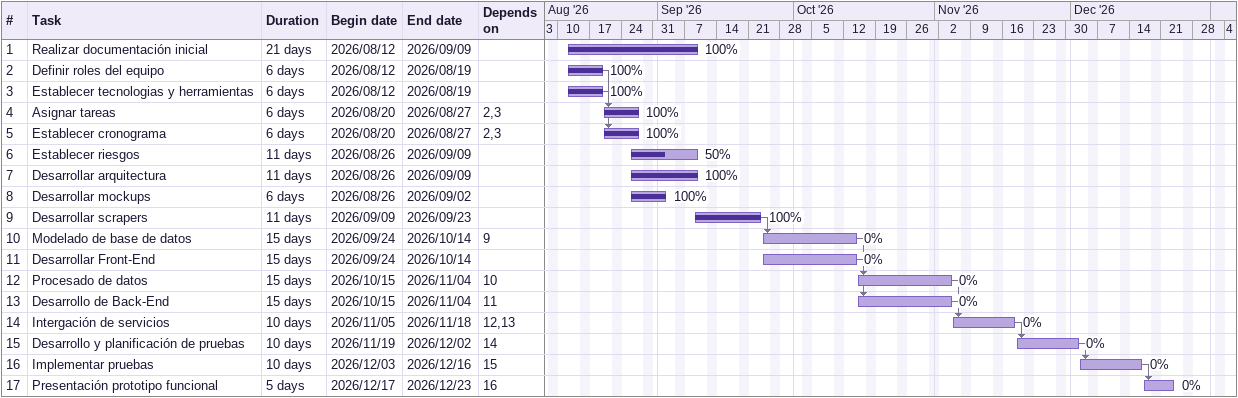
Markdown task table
| ID | Task | Duration | Start | Finish | Predecessors | % complete |
|---|---|---|---|---|---|---|
| 1 | Realizar documentación inicial | 21d | 2026-08-12 | 2026-09-09 |  | 100 |
| 2 | Definir roles del equipo | 6d | 2026-08-12 | 2026-08-19 |  | 100 |
| 3 | Establecer tecnologias y herramientas | 6d | 2026-08-12 | 2026-08-19 |  | 100 |
| 4 | Asignar tareas | 6d | 2026-08-20 | 2026-08-27 | 2, 3 | 100 |
| 5 | Establecer cronograma | 6d | 2026-08-20 | 2026-08-27 | 2, 3 | 100 |
| 6 | Establecer riesgos | 11d | 2026-08-26 | 2026-09-09 |  | 50 |
| 7 | Desarrollar arquitectura | 11d | 2026-08-26 | 2026-09-09 |  | 100 |
| 8 | Desarrollar mockups | 6d | 2026-08-26 | 2026-09-02 |  | 100 |
| 9 | Desarrollar scrapers | 11d | 2026-09-09 | 2026-09-23 |  | 100 |
| 10 | Modelado de base de datos | 15d | 2026-09-24 | 2026-10-14 | 9 | 0 |
| 11 | Desarrollar Front-End | 15d | 2026-09-24 | 2026-10-14 |  | 0 |
| 12 | Procesado de datos | 15d | 2026-10-15 | 2026-11-04 | 10 | 0 |
| 13 | Desarrollo de Back-End | 15d | 2026-10-15 | 2026-11-04 | 11 | 0 |
| 14 | Intergación de servicios | 10d | 2026-11-05 | 2026-11-18 | 12, 13 | 0 |
| 15 | Desarrollo y planificación de pruebas | 10d | 2026-11-19 | 2026-12-02 | 14 | 0 |
| 16 | Implementar pruebas | 10d | 2026-12-03 | 2026-12-16 | 15 | 0 |
| 17 | Presentación prototipo funcional | 5d | 2026-12-17 | 2026-12-23 | 16 | 0 |
